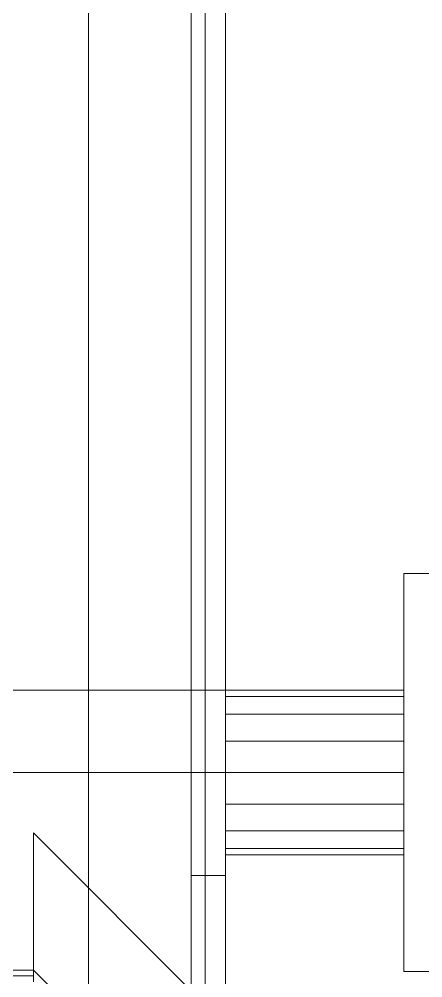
# Model space of a CAD drawing. Header units: millimetres. Extents: x -2500 to 58855, y -53268 to 6837.
# Drawn here: x 57567 to 57861, y 1100 to 1799 of the extents above; entities that cross this region are included whole.
import ezdxf

# ---------------------------------------------------------------- set-up
doc = ezdxf.new("R2010")
doc.units = ezdxf.units.MM
doc.layers.add('lateral_secador', color=7, linetype='Continuous', lineweight=0)

msp = doc.modelspace()

# ---------------------------------------------------------------- linework, layer by layer
at = {"layer": 'lateral_secador'}
for p, q in [((57692.116, 2935), (57692.116, 1175)), ((57702.116, 665), (57702.116, 2935)), ((57717.116, 1175), (57717.116, 2935)), ((57617.116, 2900), (57617.116, 650)), ((57717.116, 650), (57717.116, 2900)), ((57847.116, 1395), (58127.116, 1395)), ((57847.116, 1395), (57847.116, 1105)), ((37717.116, 1310), (57717.116, 1310)), ((57717.116, 1250), (57717.116, 1310)), ((57717.116, 1305.433), (57717.116, 1310)), ((57717.116, 1310), (57847.116, 1310)), ((57847.116, 1305.433), (57847.116, 1310)), ((57717.116, 1292.426), (57717.116, 1305.433)), ((57717.116, 1305.433), (57847.116, 1305.433)), ((57847.116, 1292.426), (57847.116, 1305.433)), ((57717.116, 1272.961), (57717.116, 1292.426)), ((57717.116, 1292.426), (57847.116, 1292.426)), ((57847.116, 1272.961), (57847.116, 1292.426)), ((57717.116, 1250), (57717.116, 1272.961)), ((57717.116, 1272.961), (57847.116, 1272.961)), ((57847.116, 1250), (57847.116, 1272.961)), ((37717.116, 1250), (57717.116, 1250)), ((57717.116, 1227.039), (57717.116, 1250)), ((57847.116, 1250), (57717.116, 1250)), ((57847.116, 1250), (57847.116, 1227.039)), ((57717.116, 1227.039), (57717.116, 1207.574)), ((57717.116, 1227.039), (57847.116, 1227.039)), ((57847.116, 1227.039), (57847.116, 1207.574)), ((58082.116, 701), (57577.116, 1206)), ((57577.116, 1206), (57577.116, 1106)), ((57717.116, 1207.574), (57717.116, 1194.567)), ((57717.116, 1207.574), (57847.116, 1207.574)), ((57847.116, 1207.574), (57847.116, 1194.567)), ((57717.116, 1194.567), (57717.116, 1190)), ((57717.116, 1194.567), (57847.116, 1194.567)), ((57847.116, 1194.567), (57847.116, 1190)), ((57717.116, 1190), (57847.116, 1190)), ((57692.116, 1175), (57717.116, 1175)), ((57692.116, 1175), (57692.116, 700)), ((57717.116, 700), (57717.116, 1175)), ((57327.116, 1106), (57577.116, 1106)), ((57577.116, 1106), (57577.116, 1102)), ((57577.116, 1106), (58082.116, 601)), ((57577.116, 1106), (57577.116, 1097.515)), ((57847.116, 1105), (58127.116, 1105)), ((57327.116, 1102), (57577.116, 1102))]:
    msp.add_line(p, q, dxfattribs=at)

doc.saveas('drawing.dxf')
